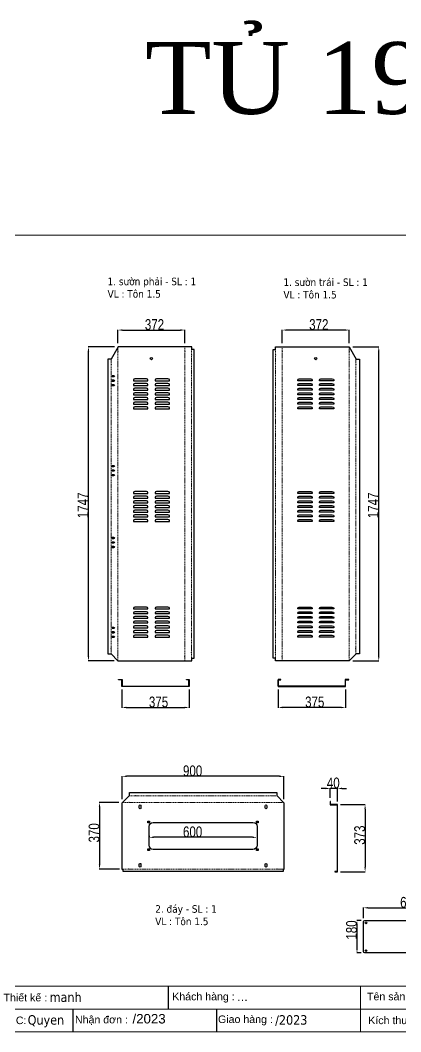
# Model space of a CAD drawing. Header units: inches. Extents: x 21 to 136330, y 8 to 58290.
# Drawn here: x 33193 to 35310, y 17762 to 23390 of the extents above; entities that cross this region are included whole.
import ezdxf
from ezdxf.enums import TextEntityAlignment as Align

# ---------------------------------------------------------------- set-up
doc = ezdxf.new("R2010")
doc.units = ezdxf.units.IN
doc.header["$MEASUREMENT"] = 0
doc.linetypes.add('HIDDEN', pattern=[9.525, 6.35, -3.175])
for name, color, linetype in [('0 KHUNG KT01', 7, 'Continuous'), ('1-EMC-ACESS', 4, 'Continuous'), ('@.0.DM. NÉT CHÍNH', 7, 'Continuous')]:
    doc.layers.add(name, color=color, linetype=linetype)
doc.layers.add('0 TĂNG CỨNG', color=7, linetype='Continuous', lineweight=15)
doc.layers.add('@.0.DM. NÉT ĐỨT', color=8, linetype='HIDDEN', lineweight=9)
doc.layers.add('@.DM. KÍCH THƯỚC', color=8, linetype='Continuous', transparency=0.2)
doc.layers.add('@.DM. KÍCH THƯỚC @ 1', color=8, linetype='Continuous', transparency=0.2)
doc.styles.add('ARIAL', font='arial.ttf')
doc.styles.add('Note Text (ISO)', font='tahoma.ttf')
doc.styles.add('roman', font='roman.shx', dxfattribs={"width": 0.8})
doc.styles.add('Tahoma (Input Text)', font='tahoma.ttf')
doc.dimstyles.new('Kích thước Duy Mạnh', dxfattribs={"dimtxt": 30, "dimasz": 25, "dimexe": 1.25, "dimexo": 20, "dimtad": 1, "dimdec": 1, "dimtxsty": 'roman', "dimcen": 2.5, "dimclrd": 8, "dimclre": 8, "dimclrt": 2, "dimadec": 0, "dimazin": 0, "dimtfac": 1, "dimtdec": 1, "dimtix": 1, "dimtmove": 0, "dimatfit": 3, "dimfxl": 1, "dimtfillclr": 1, "dimarcsym": 0})

# ---------------------------------------------------------------- blocks, each defined once
blk = doc.blocks.new('*D1069')
at = {"layer": '@.DM. KÍCH THƯỚC', "color": 8, "lineweight": -2, "transparency": 16777216}
for p, q in [((33760.2, 19055.7), (33760.2, 19184.8)), ((34660.2, 19055.7), (34660.2, 19184.8))]:
    blk.add_line(p, q, dxfattribs=at)
at = {"layer": '@.DM. KÍCH THƯỚC', "lineweight": -2, "transparency": 16777216}
blk.add_line((34635.2, 19183.6), (33785.2, 19183.6), dxfattribs=at)
at = {"layer": '@.DM. KÍCH THƯỚC', "transparency": 16777216}
for points in [[(33785.2, 19187.7), (33785.2, 19179.4), (33760.2, 19183.6)], [(34635.2, 19187.7), (34635.2, 19179.4), (34660.2, 19183.6)]]:
    blk.add_solid(points, dxfattribs=at)
at = {"layer": 'Defpoints', "color": 0, "transparency": 16777216}
for p in [(33760.2, 19183.6), (33760.2, 19035.7), (34660.2, 19035.7)]:
    blk.add_point(p, dxfattribs=at)
at = {"layer": '@.DM. KÍCH THƯỚC', "color": 2, "transparency": 16777216, "insert": (34098.5, 19244.2), "char_height": 60, "attachment_point": 1, "style": 'roman'}
blk.add_mtext('900', dxfattribs=at)
blk = doc.blocks.new('*D1070')
at = {"layer": '@.DM. KÍCH THƯỚC', "color": 8, "lineweight": -2, "transparency": 16777216}
for p, q in [((35103, 18395), (35103, 18453.3)), ((35733, 18395), (35733, 18453.3))]:
    blk.add_line(p, q, dxfattribs=at)
at = {"layer": '@.DM. KÍCH THƯỚC', "lineweight": -2, "transparency": 16777216}
blk.add_line((35128, 18452.1), (35708, 18452.1), dxfattribs=at)
at = {"layer": '@.DM. KÍCH THƯỚC', "transparency": 16777216}
for points in [[(35128, 18456.2), (35128, 18447.9), (35103, 18452.1)], [(35708, 18456.2), (35708, 18447.9), (35733, 18452.1)]]:
    blk.add_solid(points, dxfattribs=at)
at = {"layer": 'Defpoints', "color": 0, "transparency": 16777216}
for p in [(35733, 18452.1), (35103, 18375), (35733, 18375)]:
    blk.add_point(p, dxfattribs=at)
at = {"layer": '@.DM. KÍCH THƯỚC', "color": 2, "transparency": 16777216, "insert": (35306.3, 18512.7), "char_height": 60, "attachment_point": 1, "style": 'roman'}
blk.add_mtext('630', dxfattribs=at)
blk = doc.blocks.new('*D1071')
at = {"layer": '@.DM. KÍCH THƯỚC', "color": 8, "lineweight": -2, "transparency": 16777216}
for p, q in [((35089, 18381), (35065, 18381)), ((35089, 18201), (35065, 18201))]:
    blk.add_line(p, q, dxfattribs=at)
at = {"layer": '@.DM. KÍCH THƯỚC', "lineweight": -2, "transparency": 16777216}
blk.add_line((35066.3, 18356), (35066.3, 18226), dxfattribs=at)
at = {"layer": '@.DM. KÍCH THƯỚC', "transparency": 16777216}
for points in [[(35062.1, 18356), (35070.4, 18356), (35066.3, 18381)], [(35062.1, 18226), (35070.4, 18226), (35066.3, 18201)]]:
    blk.add_solid(points, dxfattribs=at)
at = {"layer": 'Defpoints', "color": 0, "transparency": 16777216}
for p in [(35109, 18381), (35066.3, 18201), (35109, 18201)]:
    blk.add_point(p, dxfattribs=at)
at = {"layer": '@.DM. KÍCH THƯỚC', "color": 2, "transparency": 16777216, "insert": (35005.6, 18275), "char_height": 60, "attachment_point": 1, "rotation": 90, "style": 'roman'}
blk.add_mtext('180', dxfattribs=at)
blk = doc.blocks.new('*D1072')
at = {"layer": '@.DM. KÍCH THƯỚC', "color": 8, "lineweight": -2, "transparency": 16777216}
for p, q in [((33910.2, 18852.5), (33910.2, 18845.4)), ((34510.2, 18852.5), (34510.2, 18845.4))]:
    blk.add_line(p, q, dxfattribs=at)
at = {"layer": '@.DM. KÍCH THƯỚC', "lineweight": -2, "transparency": 16777216}
blk.add_line((34485.2, 18844.2), (33935.2, 18844.2), dxfattribs=at)
at = {"layer": '@.DM. KÍCH THƯỚC', "transparency": 16777216}
for points in [[(33935.2, 18848.3), (33935.2, 18840), (33910.2, 18844.2)], [(34485.2, 18848.3), (34485.2, 18840), (34510.2, 18844.2)]]:
    blk.add_solid(points, dxfattribs=at)
at = {"layer": 'Defpoints', "color": 0, "transparency": 16777216}
for p in [(33910.2, 18844.2), (33910.2, 18832.5), (34510.2, 18832.5)]:
    blk.add_point(p, dxfattribs=at)
at = {"layer": '@.DM. KÍCH THƯỚC', "color": 2, "transparency": 16777216, "insert": (34098.5, 18904.8), "char_height": 60, "attachment_point": 1, "style": 'roman'}
blk.add_mtext('600', dxfattribs=at)
blk = doc.blocks.new('*D1074')
at = {"layer": '@.DM. KÍCH THƯỚC', "color": 8, "lineweight": -2, "transparency": 16777216}
for p, q in [((33736.9, 21593), (33736.9, 21667.6)), ((34109.3, 21593.1), (34109.3, 21667.6))]:
    blk.add_line(p, q, dxfattribs=at)
at = {"layer": '@.DM. KÍCH THƯỚC', "lineweight": -2, "transparency": 16777216}
blk.add_line((33761.9, 21666.3), (34084.3, 21666.3), dxfattribs=at)
at = {"layer": '@.DM. KÍCH THƯỚC', "transparency": 16777216}
for points in [[(33761.9, 21670.5), (33761.9, 21662.2), (33736.9, 21666.3)], [(34084.3, 21670.5), (34084.3, 21662.2), (34109.3, 21666.3)]]:
    blk.add_solid(points, dxfattribs=at)
at = {"layer": 'Defpoints', "color": 0, "transparency": 16777216}
for p in [(34109.3, 21666.3), (33736.9, 21573), (34109.3, 21573.1)]:
    blk.add_point(p, dxfattribs=at)
at = {"layer": '@.DM. KÍCH THƯỚC', "color": 2, "transparency": 16777216, "insert": (33886.4, 21727), "char_height": 60, "attachment_point": 1, "style": 'roman'}
blk.add_mtext('372', dxfattribs=at)
blk = doc.blocks.new('*D1075')
at = {"layer": '@.DM. KÍCH THƯỚC', "color": 8, "lineweight": -2, "transparency": 16777216}
for p, q in [((33716.9, 21573.1), (33571.6, 21573.1)), ((33716.3, 19826.1), (33571.6, 19826.1))]:
    blk.add_line(p, q, dxfattribs=at)
at = {"layer": '@.DM. KÍCH THƯỚC', "lineweight": -2, "transparency": 16777216}
blk.add_line((33572.8, 19851.1), (33572.8, 21548.1), dxfattribs=at)
at = {"layer": '@.DM. KÍCH THƯỚC', "transparency": 16777216}
for points in [[(33568.7, 21548.1), (33577, 21548.1), (33572.8, 21573.1)], [(33568.7, 19851.1), (33577, 19851.1), (33572.8, 19826.1)]]:
    blk.add_solid(points, dxfattribs=at)
at = {"layer": 'Defpoints', "color": 0, "transparency": 16777216}
for p in [(33572.8, 21573.1), (33736.9, 21573.1), (33736.3, 19826.1)]:
    blk.add_point(p, dxfattribs=at)
at = {"layer": '@.DM. KÍCH THƯỚC', "color": 2, "transparency": 16777216, "insert": (33512.2, 20619.6), "char_height": 60, "attachment_point": 1, "rotation": 90, "style": 'roman'}
blk.add_mtext('1747', dxfattribs=at)
blk = doc.blocks.new('*D1078')
at = {"layer": '@.DM. KÍCH THƯỚC', "color": 8, "lineweight": -2, "transparency": 16777216}
for p, q in [((33741.1, 19037.4), (33633.1, 19037.4)), ((33745.2, 18667), (33633.1, 18667))]:
    blk.add_line(p, q, dxfattribs=at)
at = {"layer": '@.DM. KÍCH THƯỚC', "lineweight": -2, "transparency": 16777216}
blk.add_line((33634.3, 19012.4), (33634.3, 18692), dxfattribs=at)
at = {"layer": '@.DM. KÍCH THƯỚC', "transparency": 16777216}
for points in [[(33630.2, 19012.4), (33638.5, 19012.4), (33634.3, 19037.4)], [(33630.2, 18692), (33638.5, 18692), (33634.3, 18667)]]:
    blk.add_solid(points, dxfattribs=at)
at = {"layer": 'Defpoints', "color": 0, "transparency": 16777216}
for p in [(33761.1, 19037.4), (33634.3, 18667), (33765.2, 18667)]:
    blk.add_point(p, dxfattribs=at)
at = {"layer": '@.DM. KÍCH THƯỚC', "color": 2, "transparency": 16777216, "insert": (33573.7, 18815.5), "char_height": 60, "attachment_point": 1, "rotation": 90, "style": 'roman'}
blk.add_mtext('370', dxfattribs=at)
blk = doc.blocks.new('*D1079')
at = {"layer": '@.DM. KÍCH THƯỚC', "color": 8, "lineweight": -2, "transparency": 16777216}
for p, q in [((34974.6, 19025.9), (35112.6, 19025.9)), ((34974.6, 18652.9), (35112.6, 18652.9))]:
    blk.add_line(p, q, dxfattribs=at)
at = {"layer": '@.DM. KÍCH THƯỚC', "lineweight": -2, "transparency": 16777216}
blk.add_line((35111.4, 19000.9), (35111.4, 18677.9), dxfattribs=at)
at = {"layer": '@.DM. KÍCH THƯỚC', "transparency": 16777216}
for points in [[(35107.2, 19000.9), (35115.5, 19000.9), (35111.4, 19025.9)], [(35107.2, 18677.9), (35115.5, 18677.9), (35111.4, 18652.9)]]:
    blk.add_solid(points, dxfattribs=at)
at = {"layer": 'Defpoints', "color": 0, "transparency": 16777216}
for p in [(34954.6, 19025.9), (34954.6, 18652.9), (35111.4, 18652.9)]:
    blk.add_point(p, dxfattribs=at)
at = {"layer": '@.DM. KÍCH THƯỚC', "color": 2, "transparency": 16777216, "insert": (35050.8, 18802.7), "char_height": 60, "attachment_point": 1, "rotation": 90, "style": 'roman'}
blk.add_mtext('373', dxfattribs=at)
blk = doc.blocks.new('*D1080')
at = {"layer": '@.DM. KÍCH THƯỚC', "color": 8, "lineweight": -2, "transparency": 16777216}
for p, q in [((33758.1, 19665.7), (33758.1, 19565.4)), ((34133.1, 19665.7), (34133.1, 19565.4))]:
    blk.add_line(p, q, dxfattribs=at)
at = {"layer": '@.DM. KÍCH THƯỚC', "lineweight": -2, "transparency": 16777216}
blk.add_line((33783.1, 19566.6), (34108.1, 19566.6), dxfattribs=at)
at = {"layer": '@.DM. KÍCH THƯỚC', "transparency": 16777216}
for points in [[(33783.1, 19570.8), (33783.1, 19562.5), (33758.1, 19566.6)], [(34108.1, 19570.8), (34108.1, 19562.5), (34133.1, 19566.6)]]:
    blk.add_solid(points, dxfattribs=at)
at = {"layer": 'Defpoints', "color": 0, "transparency": 16777216}
for p in [(33758.1, 19685.7), (34133.1, 19685.7), (34133.1, 19566.6)]:
    blk.add_point(p, dxfattribs=at)
at = {"layer": '@.DM. KÍCH THƯỚC', "color": 2, "transparency": 16777216, "insert": (33908.9, 19627.3), "char_height": 60, "attachment_point": 1, "style": 'roman'}
blk.add_mtext('375', dxfattribs=at)
blk = doc.blocks.new('*D1082')
at = {"layer": '@.DM. KÍCH THƯỚC', "lineweight": -2, "transparency": 16777216}
for p, q in [((34892.6, 19116.2), (34867.6, 19116.2)), ((34957.6, 19116.2), (34917.6, 19116.2)), ((34982.6, 19116.2), (35007.6, 19116.2))]:
    blk.add_line(p, q, dxfattribs=at)
at = {"layer": '@.DM. KÍCH THƯỚC', "color": 8, "lineweight": -2, "transparency": 16777216}
for p, q in [((34917.6, 19064.4), (34917.6, 19117.4)), ((34957.6, 19042.9), (34957.6, 19117.4))]:
    blk.add_line(p, q, dxfattribs=at)
at = {"layer": '@.DM. KÍCH THƯỚC', "transparency": 16777216}
for points in [[(34892.6, 19120.3), (34892.6, 19112), (34917.6, 19116.2)], [(34982.6, 19120.3), (34982.6, 19112), (34957.6, 19116.2)]]:
    blk.add_solid(points, dxfattribs=at)
at = {"layer": 'Defpoints', "color": 0, "transparency": 16777216}
for p in [(34917.6, 19116.2), (34917.6, 19044.4), (34957.6, 19022.9)]:
    blk.add_point(p, dxfattribs=at)
at = {"layer": '@.DM. KÍCH THƯỚC', "color": 2, "transparency": 16777216, "insert": (34898.7, 19176.8), "char_height": 60, "attachment_point": 1, "style": 'roman'}
blk.add_mtext('40', dxfattribs=at)
blk = doc.blocks.new('KHUNG KT1')
at = {"color": 7}
for p, q in [((7128, -4752), (0, -4752)), ((2294.1, -4752), (2294.1, -5040)), ((4848, -4896), (0, -4896))]:
    blk.add_line(p, q, dxfattribs=at)
blk.add_lwpolyline([(0, 0), (7128, 0), (7128, -5040), (0, -5040)], close=True, dxfattribs=at)
at = {"layer": '0 KHUNG KT01'}
for p, q in [((1077.9, -4752), (1077.9, -4896)), ((476.3, -4896), (476.3, -5040)), ((1385.1, -4896), (1385.1, -5040))]:
    blk.add_line(p, q, dxfattribs=at)
at = {"color": 2, "char_height": 48, "width": 2202.321, "attachment_point": 4, "style": 'ARIAL'}
for s, insert in [('  Thiết kế :', (0, -4824)), ('  Khách hàng :', (1066.9, -4824)), ('  Tên sản phẩm :', (2299.1, -4824)), ('CNC:', (18.2, -4968)), ('  Nhận đơn :', (451.9, -4968)), ('  Giao hàng :', (1356.7, -4968)), ('  Kích thước :', (2307, -4968))]:
    blk.add_mtext(s, dxfattribs=dict(at, insert=insert))
at = {"color": 1, "style": 'Tahoma (Input Text)', "flags": 8}
for tag, p in [('#01', (328.9, -4851.1)), ('#03', (1514.7, -4846.3)), ('#05', (2819, -4851.1)), ('#07', (4424, -4851.1)), ('#09', (5172.9, -4851.1)), ('#02', (189.8, -4995.1)), ('#04', (1755.3, -4995.1)), ('#06', (2727.8, -4995.1)), ('#08', (4382.7, -4995.1)), ('#10', (5172.9, -4995.1))]:
    blk.add_attdef(tag, p, '', height=60, dxfattribs=at)
blk.add_attdef('#11', text='', height=60, dxfattribs=at).set_placement((6996, -4961.6), align=Align.CENTER)
at = {"layer": '0 TĂNG CỨNG', "color": 1, "style": 'ARIAL'}
blk.add_attdef('#12', (852.8, -4987.6), '', height=60, dxfattribs=at)
blk = doc.blocks.new('*D1129')
at = {"layer": '@.DM. KÍCH THƯỚC', "color": 8, "lineweight": -2, "transparency": 16777216}
for p, q in [((34650.9, 21593.1), (34650.9, 21667.6)), ((35023.2, 21593), (35023.2, 21667.6))]:
    blk.add_line(p, q, dxfattribs=at)
at = {"layer": '@.DM. KÍCH THƯỚC', "lineweight": -2, "transparency": 16777216}
blk.add_line((34998.2, 21666.3), (34675.9, 21666.3), dxfattribs=at)
at = {"layer": '@.DM. KÍCH THƯỚC', "transparency": 16777216}
for points in [[(34675.9, 21670.5), (34675.9, 21662.2), (34650.9, 21666.3)], [(34998.2, 21670.5), (34998.2, 21662.2), (35023.2, 21666.3)]]:
    blk.add_solid(points, dxfattribs=at)
at = {"layer": 'Defpoints', "color": 0, "transparency": 16777216}
for p in [(34650.9, 21666.3), (34650.9, 21573.1), (35023.2, 21573)]:
    blk.add_point(p, dxfattribs=at)
at = {"layer": '@.DM. KÍCH THƯỚC', "color": 2, "transparency": 16777216, "insert": (34800.3, 21727), "char_height": 60, "attachment_point": 1, "style": 'roman'}
blk.add_mtext('372', dxfattribs=at)
blk = doc.blocks.new('*D1130')
at = {"layer": '@.DM. KÍCH THƯỚC', "color": 8, "lineweight": -2, "transparency": 16777216}
for p, q in [((35043.2, 21573.1), (35188.6, 21573.1)), ((35043.8, 19826.1), (35188.6, 19826.1))]:
    blk.add_line(p, q, dxfattribs=at)
at = {"layer": '@.DM. KÍCH THƯỚC', "lineweight": -2, "transparency": 16777216}
blk.add_line((35187.3, 19851.1), (35187.3, 21548.1), dxfattribs=at)
at = {"layer": '@.DM. KÍCH THƯỚC', "transparency": 16777216}
for points in [[(35183.1, 21548.1), (35191.5, 21548.1), (35187.3, 21573.1)], [(35183.1, 19851.1), (35191.5, 19851.1), (35187.3, 19826.1)]]:
    blk.add_solid(points, dxfattribs=at)
at = {"layer": 'Defpoints', "color": 0, "transparency": 16777216}
for p in [(35023.2, 21573.1), (35187.3, 21573.1), (35023.8, 19826.1)]:
    blk.add_point(p, dxfattribs=at)
at = {"layer": '@.DM. KÍCH THƯỚC', "color": 2, "transparency": 16777216, "insert": (35126.7, 20619.6), "char_height": 60, "attachment_point": 1, "rotation": 90, "style": 'roman'}
blk.add_mtext('1747', dxfattribs=at)
blk = doc.blocks.new('*D1131')
at = {"layer": '@.DM. KÍCH THƯỚC', "color": 8, "lineweight": -2, "transparency": 16777216}
for p, q in [((34627.1, 19665.7), (34627.1, 19565.4)), ((35002.1, 19665.7), (35002.1, 19565.4))]:
    blk.add_line(p, q, dxfattribs=at)
at = {"layer": '@.DM. KÍCH THƯỚC', "lineweight": -2, "transparency": 16777216}
blk.add_line((34977.1, 19566.6), (34652.1, 19566.6), dxfattribs=at)
at = {"layer": '@.DM. KÍCH THƯỚC', "transparency": 16777216}
for points in [[(34652.1, 19570.8), (34652.1, 19562.5), (34627.1, 19566.6)], [(34977.1, 19570.8), (34977.1, 19562.5), (35002.1, 19566.6)]]:
    blk.add_solid(points, dxfattribs=at)
at = {"layer": 'Defpoints', "color": 0, "transparency": 16777216}
for p in [(34627.1, 19685.7), (35002.1, 19685.7), (34627.1, 19566.6)]:
    blk.add_point(p, dxfattribs=at)
at = {"layer": '@.DM. KÍCH THƯỚC', "color": 2, "transparency": 16777216, "insert": (34777.8, 19627.3), "char_height": 60, "attachment_point": 1, "style": 'roman'}
blk.add_mtext('375', dxfattribs=at)

msp = doc.modelspace()

# ---------------------------------------------------------------- linework, layer by layer
at = {"layer": '@.0.DM. NÉT CHÍNH'}
for p, q in [((34146.7133, 21559.0594), (34147.9378, 21559.0594)), ((34613.4353, 21559.0594), (34612.2108, 21559.0594)), ((34146.7133, 19840.0594), (34147.9378, 19840.0594)), ((34613.4353, 19840.0594), (34612.2108, 19840.0594)), ((33765.1919, 18665.7106), (33765.1919, 18666.9422)), ((34655.1919, 18665.7106), (34655.1919, 18666.9422))]:
    msp.add_line(p, q, dxfattribs=at)
at = {"layer": '@.0.DM. NÉT CHÍNH', "color": 1}
for p, q in [((33736.8998, 21547.41), (33736.8998, 21545.91)), ((34109.2928, 21548.5662), (34109.2928, 21547.0662)), ((34146.6857, 21529.0295), (34146.6857, 21527.5295)), ((34613.4629, 21529.0295), (34613.4629, 21527.5295)), ((34650.8558, 21548.5662), (34650.8558, 21547.0662)), ((35023.2488, 21547.41), (35023.2488, 21545.91)), ((33699.5069, 21475.8221), (33699.5069, 21474.3221)), ((35060.6417, 21475.8221), (35060.6417, 21474.3221)), ((33699.5069, 19893.1494), (33699.5069, 19894.6494)), ((34146.6857, 19870.0894), (34146.6857, 19871.5894)), ((34613.4629, 19870.0894), (34613.4629, 19871.5894)), ((35060.6417, 19893.1494), (35060.6417, 19894.6494)), ((33736.8998, 19851.7088), (33736.8998, 19853.2088)), ((34109.2928, 19850.5527), (34109.2928, 19852.0527)), ((34650.8558, 19850.5527), (34650.8558, 19852.0527)), ((35023.2488, 19851.7088), (35023.2488, 19853.2088)), ((33798.6184, 19037.3706), (33797.1184, 19037.3706)), ((33836.3492, 19074.7635), (33834.8492, 19074.7635)), ((34584.9863, 19074.7635), (34583.4863, 19074.7635)), ((34622.8983, 19037.3706), (34621.3983, 19037.3706)), ((33797.7101, 18666.9777), (33796.2101, 18666.9777)), ((34621.5643, 18666.9777), (34620.0643, 18666.9777))]:
    msp.add_line(p, q, dxfattribs=at)
at = {"layer": '@.0.DM. NÉT CHÍNH'}
for points in [[(33736.7034, 19826.0594), (34147.9892, 19826.0594), (34147.9892, 19840.0594), (34160.3821, 19840.0594), (34160.3821, 21559.0594), (34147.9892, 21559.0594), (34147.9892, 21573.0594), (33737.3462, 21573.0594), (33698.2034, 21504.5594), (33680.8105, 21504.5594), (33680.8105, 19864.5594), (33698.2034, 19864.5594)], [(35023.4452, 19826.0594), (34612.1594, 19826.0594), (34612.1594, 19840.0594), (34599.7665, 19840.0594), (34599.7665, 21559.0594), (34612.1594, 21559.0594), (34612.1594, 21573.0594), (35022.8024, 21573.0594), (35061.9452, 21504.5594), (35079.3381, 21504.5594), (35079.3381, 19864.5594), (35061.9452, 19864.5594)], [(33739.5892, 19722.7418), (33759.5892, 19722.7418), (33759.5892, 19684.2418), (34131.5892, 19684.2418), (34131.5892, 19721.2418), (34118.0892, 19721.2418), (34118.0892, 19722.7418), (34133.0892, 19722.7418), (34133.0892, 19682.7418), (33758.0892, 19682.7418), (33758.0892, 19721.2418), (33739.5892, 19721.2418)], [(35020.5594, 19722.7418), (35000.5594, 19722.7418), (35000.5594, 19684.2418), (34628.5594, 19684.2418), (34628.5594, 19721.2418), (34642.0594, 19721.2418), (34642.0594, 19722.7418), (34627.0594, 19722.7418), (34627.0594, 19682.7418), (35002.0594, 19682.7418), (35002.0594, 19721.2418), (35020.5594, 19721.2418)], [(34620.1919, 19076.0671), (34660.1919, 19036.0671), (34660.1919, 18665.6742), (34655.1919, 18665.6742), (34655.1919, 18653.2812), (33765.1919, 18653.2812), (33765.1919, 18665.6742), (33760.1919, 18665.6742), (33760.1919, 19036.0671), (33800.1919, 19076.0671), (33800.1919, 19093.46), (34620.1919, 19093.46)], [(34957.5999, 19025.8846), (34919.0999, 19025.8846), (34919.0999, 19044.3846), (34917.5999, 19044.3846), (34917.5999, 19024.3846), (34956.0999, 19024.3846), (34956.0999, 18654.3846), (34942.5999, 18654.3846), (34942.5999, 18652.8846), (34957.5999, 18652.8846)]]:
    msp.add_lwpolyline(points, close=True, dxfattribs=at)
at = {"layer": '@.0.DM. NÉT CHÍNH', "color": 2}
for points in [[(33712.7034, 21405.5594), (33706.7034, 21405.5594, -1), (33706.7034, 21413.5594), (33712.7034, 21413.5594, -1)], [(33706.7034, 21388.5594), (33712.7034, 21388.5594, -1), (33712.7034, 21380.5594), (33706.7034, 21380.5594, -1)], [(33895.0981, 21395.5594), (33831.0981, 21395.5594, 0.414213562), (33823.0981, 21387.5594), (33823.0981, 21384.5594), (33903.0981, 21384.5594), (33903.0981, 21387.5594, 0.414213562)], [(34015.0981, 21395.5594), (33951.0981, 21395.5594, 0.414213562), (33943.0981, 21387.5594), (33943.0981, 21384.5594), (34023.0981, 21384.5594), (34023.0981, 21387.5594, 0.414213562)], [(34745.0505, 21395.5594), (34809.0505, 21395.5594, -0.414213562), (34817.0505, 21387.5594), (34817.0505, 21384.5594), (34737.0505, 21384.5594), (34737.0505, 21387.5594, -0.414213562)], [(34865.0505, 21395.5594), (34929.0505, 21395.5594, -0.414213562), (34937.0505, 21387.5594), (34937.0505, 21384.5594), (34857.0505, 21384.5594), (34857.0505, 21387.5594, -0.414213562)], [(33706.7034, 21363.5594), (33712.7034, 21363.5594, -1), (33712.7034, 21355.5594), (33706.7034, 21355.5594, -1)], [(33895.0981, 21369.5594), (33831.0981, 21369.5594, 0.414213562), (33823.0981, 21361.5594), (33823.0981, 21358.5594), (33903.0981, 21358.5594), (33903.0981, 21361.5594, 0.414213562)], [(33895.0981, 21343.5594), (33831.0981, 21343.5594, 0.414213562), (33823.0981, 21335.5594), (33823.0981, 21332.5594), (33903.0981, 21332.5594), (33903.0981, 21335.5594, 0.414213562)], [(34015.0981, 21369.5594), (33951.0981, 21369.5594, 0.414213562), (33943.0981, 21361.5594), (33943.0981, 21358.5594), (34023.0981, 21358.5594), (34023.0981, 21361.5594, 0.414213562)], [(34015.0981, 21343.5594), (33951.0981, 21343.5594, 0.414213562), (33943.0981, 21335.5594), (33943.0981, 21332.5594), (34023.0981, 21332.5594), (34023.0981, 21335.5594, 0.414213562)], [(34745.0505, 21369.5594), (34809.0505, 21369.5594, -0.414213562), (34817.0505, 21361.5594), (34817.0505, 21358.5594), (34737.0505, 21358.5594), (34737.0505, 21361.5594, -0.414213562)], [(34745.0505, 21343.5594), (34809.0505, 21343.5594, -0.414213562), (34817.0505, 21335.5594), (34817.0505, 21332.5594), (34737.0505, 21332.5594), (34737.0505, 21335.5594, -0.414213562)], [(34865.0505, 21369.5594), (34929.0505, 21369.5594, -0.414213562), (34937.0505, 21361.5594), (34937.0505, 21358.5594), (34857.0505, 21358.5594), (34857.0505, 21361.5594, -0.414213562)], [(34865.0505, 21343.5594), (34929.0505, 21343.5594, -0.414213562), (34937.0505, 21335.5594), (34937.0505, 21332.5594), (34857.0505, 21332.5594), (34857.0505, 21335.5594, -0.414213562)], [(33895.0981, 21317.5594), (33831.0981, 21317.5594, 0.414213562), (33823.0981, 21309.5594), (33823.0981, 21306.5594), (33903.0981, 21306.5594), (33903.0981, 21309.5594, 0.414213562)], [(33895.0981, 21291.5594), (33831.0981, 21291.5594, 0.414213562), (33823.0981, 21283.5594), (33823.0981, 21280.5594), (33903.0981, 21280.5594), (33903.0981, 21283.5594, 0.414213562)], [(34015.0981, 21317.5594), (33951.0981, 21317.5594, 0.414213562), (33943.0981, 21309.5594), (33943.0981, 21306.5594), (34023.0981, 21306.5594), (34023.0981, 21309.5594, 0.414213562)], [(34015.0981, 21291.5594), (33951.0981, 21291.5594, 0.414213562), (33943.0981, 21283.5594), (33943.0981, 21280.5594), (34023.0981, 21280.5594), (34023.0981, 21283.5594, 0.414213562)], [(34745.0505, 21317.5594), (34809.0505, 21317.5594, -0.414213562), (34817.0505, 21309.5594), (34817.0505, 21306.5594), (34737.0505, 21306.5594), (34737.0505, 21309.5594, -0.414213562)], [(34745.0505, 21291.5594), (34809.0505, 21291.5594, -0.414213562), (34817.0505, 21283.5594), (34817.0505, 21280.5594), (34737.0505, 21280.5594), (34737.0505, 21283.5594, -0.414213562)], [(34865.0505, 21317.5594), (34929.0505, 21317.5594, -0.414213562), (34937.0505, 21309.5594), (34937.0505, 21306.5594), (34857.0505, 21306.5594), (34857.0505, 21309.5594, -0.414213562)], [(34865.0505, 21291.5594), (34929.0505, 21291.5594, -0.414213562), (34937.0505, 21283.5594), (34937.0505, 21280.5594), (34857.0505, 21280.5594), (34857.0505, 21283.5594, -0.414213562)], [(33895.0981, 21265.5594), (33831.0981, 21265.5594, 0.414213562), (33823.0981, 21257.5594), (33823.0981, 21254.5594), (33903.0981, 21254.5594), (33903.0981, 21257.5594, 0.414213562)], [(33895.0981, 21239.5594), (33831.0981, 21239.5594, 0.414213562), (33823.0981, 21231.5594), (33823.0981, 21228.5594), (33903.0981, 21228.5594), (33903.0981, 21231.5594, 0.414213562)], [(34015.0981, 21265.5594), (33951.0981, 21265.5594, 0.414213562), (33943.0981, 21257.5594), (33943.0981, 21254.5594), (34023.0981, 21254.5594), (34023.0981, 21257.5594, 0.414213562)], [(34015.0981, 21239.5594), (33951.0981, 21239.5594, 0.414213562), (33943.0981, 21231.5594), (33943.0981, 21228.5594), (34023.0981, 21228.5594), (34023.0981, 21231.5594, 0.414213562)], [(34745.0505, 21265.5594), (34809.0505, 21265.5594, -0.414213562), (34817.0505, 21257.5594), (34817.0505, 21254.5594), (34737.0505, 21254.5594), (34737.0505, 21257.5594, -0.414213562)], [(34745.0505, 21239.5594), (34809.0505, 21239.5594, -0.414213562), (34817.0505, 21231.5594), (34817.0505, 21228.5594), (34737.0505, 21228.5594), (34737.0505, 21231.5594, -0.414213562)], [(34865.0505, 21265.5594), (34929.0505, 21265.5594, -0.414213562), (34937.0505, 21257.5594), (34937.0505, 21254.5594), (34857.0505, 21254.5594), (34857.0505, 21257.5594, -0.414213562)], [(34865.0505, 21239.5594), (34929.0505, 21239.5594, -0.414213562), (34937.0505, 21231.5594), (34937.0505, 21228.5594), (34857.0505, 21228.5594), (34857.0505, 21231.5594, -0.414213562)], [(33712.7034, 20905.5594), (33706.7034, 20905.5594, -1), (33706.7034, 20913.5594), (33712.7034, 20913.5594, -1)], [(33712.7034, 20880.5594), (33706.7034, 20880.5594, -1), (33706.7034, 20888.5594), (33712.7034, 20888.5594, -1)], [(33712.7034, 20855.5594), (33706.7034, 20855.5594, -1), (33706.7034, 20863.5594), (33712.7034, 20863.5594, -1)], [(33895.0981, 20768.1791), (33831.0981, 20768.1791, 0.414213562), (33823.0981, 20760.1791), (33823.0981, 20757.1791), (33903.0981, 20757.1791), (33903.0981, 20760.1791, 0.414213562)], [(34015.0981, 20768.1791), (33951.0981, 20768.1791, 0.414213562), (33943.0981, 20760.1791), (33943.0981, 20757.1791), (34023.0981, 20757.1791), (34023.0981, 20760.1791, 0.414213562)], [(34745.0505, 20768.1791), (34809.0505, 20768.1791, -0.414213562), (34817.0505, 20760.1791), (34817.0505, 20757.1791), (34737.0505, 20757.1791), (34737.0505, 20760.1791, -0.414213562)], [(34865.0505, 20768.1791), (34929.0505, 20768.1791, -0.414213562), (34937.0505, 20760.1791), (34937.0505, 20757.1791), (34857.0505, 20757.1791), (34857.0505, 20760.1791, -0.414213562)], [(33895.0981, 20742.1791), (33831.0981, 20742.1791, 0.414213562), (33823.0981, 20734.1791), (33823.0981, 20731.1791), (33903.0981, 20731.1791), (33903.0981, 20734.1791, 0.414213562)], [(33895.0981, 20716.1791), (33831.0981, 20716.1791, 0.414213562), (33823.0981, 20708.1791), (33823.0981, 20705.1791), (33903.0981, 20705.1791), (33903.0981, 20708.1791, 0.414213562)], [(34015.0981, 20742.1791), (33951.0981, 20742.1791, 0.414213562), (33943.0981, 20734.1791), (33943.0981, 20731.1791), (34023.0981, 20731.1791), (34023.0981, 20734.1791, 0.414213562)], [(34015.0981, 20716.1791), (33951.0981, 20716.1791, 0.414213562), (33943.0981, 20708.1791), (33943.0981, 20705.1791), (34023.0981, 20705.1791), (34023.0981, 20708.1791, 0.414213562)], [(34745.0505, 20742.1791), (34809.0505, 20742.1791, -0.414213562), (34817.0505, 20734.1791), (34817.0505, 20731.1791), (34737.0505, 20731.1791), (34737.0505, 20734.1791, -0.414213562)], [(34745.0505, 20716.1791), (34809.0505, 20716.1791, -0.414213562), (34817.0505, 20708.1791), (34817.0505, 20705.1791), (34737.0505, 20705.1791), (34737.0505, 20708.1791, -0.414213562)], [(34865.0505, 20742.1791), (34929.0505, 20742.1791, -0.414213562), (34937.0505, 20734.1791), (34937.0505, 20731.1791), (34857.0505, 20731.1791), (34857.0505, 20734.1791, -0.414213562)], [(34865.0505, 20716.1791), (34929.0505, 20716.1791, -0.414213562), (34937.0505, 20708.1791), (34937.0505, 20705.1791), (34857.0505, 20705.1791), (34857.0505, 20708.1791, -0.414213562)], [(33895.0981, 20690.1791), (33831.0981, 20690.1791, 0.414213562), (33823.0981, 20682.1791), (33823.0981, 20679.1791), (33903.0981, 20679.1791), (33903.0981, 20682.1791, 0.414213562)], [(33895.0981, 20664.1791), (33831.0981, 20664.1791, 0.414213562), (33823.0981, 20656.1791), (33823.0981, 20653.1791), (33903.0981, 20653.1791), (33903.0981, 20656.1791, 0.414213562)], [(34015.0981, 20690.1791), (33951.0981, 20690.1791, 0.414213562), (33943.0981, 20682.1791), (33943.0981, 20679.1791), (34023.0981, 20679.1791), (34023.0981, 20682.1791, 0.414213562)], [(34015.0981, 20664.1791), (33951.0981, 20664.1791, 0.414213562), (33943.0981, 20656.1791), (33943.0981, 20653.1791), (34023.0981, 20653.1791), (34023.0981, 20656.1791, 0.414213562)], [(34745.0505, 20690.1791), (34809.0505, 20690.1791, -0.414213562), (34817.0505, 20682.1791), (34817.0505, 20679.1791), (34737.0505, 20679.1791), (34737.0505, 20682.1791, -0.414213562)], [(34745.0505, 20664.1791), (34809.0505, 20664.1791, -0.414213562), (34817.0505, 20656.1791), (34817.0505, 20653.1791), (34737.0505, 20653.1791), (34737.0505, 20656.1791, -0.414213562)], [(34865.0505, 20690.1791), (34929.0505, 20690.1791, -0.414213562), (34937.0505, 20682.1791), (34937.0505, 20679.1791), (34857.0505, 20679.1791), (34857.0505, 20682.1791, -0.414213562)], [(34865.0505, 20664.1791), (34929.0505, 20664.1791, -0.414213562), (34937.0505, 20656.1791), (34937.0505, 20653.1791), (34857.0505, 20653.1791), (34857.0505, 20656.1791, -0.414213562)], [(33895.0981, 20638.1791), (33831.0981, 20638.1791, 0.414213562), (33823.0981, 20630.1791), (33823.0981, 20627.1791), (33903.0981, 20627.1791), (33903.0981, 20630.1791, 0.414213562)], [(33895.0981, 20612.1791), (33831.0981, 20612.1791, 0.414213562), (33823.0981, 20604.1791), (33823.0981, 20601.1791), (33903.0981, 20601.1791), (33903.0981, 20604.1791, 0.414213562)], [(34015.0981, 20638.1791), (33951.0981, 20638.1791, 0.414213562), (33943.0981, 20630.1791), (33943.0981, 20627.1791), (34023.0981, 20627.1791), (34023.0981, 20630.1791, 0.414213562)], [(34015.0981, 20612.1791), (33951.0981, 20612.1791, 0.414213562), (33943.0981, 20604.1791), (33943.0981, 20601.1791), (34023.0981, 20601.1791), (34023.0981, 20604.1791, 0.414213562)], [(34745.0505, 20638.1791), (34809.0505, 20638.1791, -0.414213562), (34817.0505, 20630.1791), (34817.0505, 20627.1791), (34737.0505, 20627.1791), (34737.0505, 20630.1791, -0.414213562)], [(34745.0505, 20612.1791), (34809.0505, 20612.1791, -0.414213562), (34817.0505, 20604.1791), (34817.0505, 20601.1791), (34737.0505, 20601.1791), (34737.0505, 20604.1791, -0.414213562)], [(34865.0505, 20638.1791), (34929.0505, 20638.1791, -0.414213562), (34937.0505, 20630.1791), (34937.0505, 20627.1791), (34857.0505, 20627.1791), (34857.0505, 20630.1791, -0.414213562)], [(34865.0505, 20612.1791), (34929.0505, 20612.1791, -0.414213562), (34937.0505, 20604.1791), (34937.0505, 20601.1791), (34857.0505, 20601.1791), (34857.0505, 20604.1791, -0.414213562)], [(33712.7034, 20505.5594), (33706.7034, 20505.5594, -1), (33706.7034, 20513.5594), (33712.7034, 20513.5594, -1)], [(33712.7034, 20480.5594), (33706.7034, 20480.5594, -1), (33706.7034, 20488.5594), (33712.7034, 20488.5594, -1)], [(33712.7034, 20455.5594), (33706.7034, 20455.5594, -1), (33706.7034, 20463.5594), (33712.7034, 20463.5594, -1)], [(33895.0981, 20125.5594), (33831.0981, 20125.5594, 0.414213562), (33823.0981, 20117.5594), (33823.0981, 20114.5594), (33903.0981, 20114.5594), (33903.0981, 20117.5594, 0.414213562)], [(33895.0981, 20099.5594), (33831.0981, 20099.5594, 0.414213562), (33823.0981, 20091.5594), (33823.0981, 20088.5594), (33903.0981, 20088.5594), (33903.0981, 20091.5594, 0.414213562)], [(34015.0981, 20125.5594), (33951.0981, 20125.5594, 0.414213562), (33943.0981, 20117.5594), (33943.0981, 20114.5594), (34023.0981, 20114.5594), (34023.0981, 20117.5594, 0.414213562)], [(34015.0981, 20099.5594), (33951.0981, 20099.5594, 0.414213562), (33943.0981, 20091.5594), (33943.0981, 20088.5594), (34023.0981, 20088.5594), (34023.0981, 20091.5594, 0.414213562)], [(34745.0505, 20125.5594), (34809.0505, 20125.5594, -0.414213562), (34817.0505, 20117.5594), (34817.0505, 20114.5594), (34737.0505, 20114.5594), (34737.0505, 20117.5594, -0.414213562)], [(34745.0505, 20099.5594), (34809.0505, 20099.5594, -0.414213562), (34817.0505, 20091.5594), (34817.0505, 20088.5594), (34737.0505, 20088.5594), (34737.0505, 20091.5594, -0.414213562)], [(34865.0505, 20125.5594), (34929.0505, 20125.5594, -0.414213562), (34937.0505, 20117.5594), (34937.0505, 20114.5594), (34857.0505, 20114.5594), (34857.0505, 20117.5594, -0.414213562)], [(34865.0505, 20099.5594), (34929.0505, 20099.5594, -0.414213562), (34937.0505, 20091.5594), (34937.0505, 20088.5594), (34857.0505, 20088.5594), (34857.0505, 20091.5594, -0.414213562)], [(33895.0981, 20073.5594), (33831.0981, 20073.5594, 0.414213562), (33823.0981, 20065.5594), (33823.0981, 20062.5594), (33903.0981, 20062.5594), (33903.0981, 20065.5594, 0.414213562)], [(33895.0981, 20047.5594), (33831.0981, 20047.5594, 0.414213562), (33823.0981, 20039.5594), (33823.0981, 20036.5594), (33903.0981, 20036.5594), (33903.0981, 20039.5594, 0.414213562)], [(34015.0981, 20073.5594), (33951.0981, 20073.5594, 0.414213562), (33943.0981, 20065.5594), (33943.0981, 20062.5594), (34023.0981, 20062.5594), (34023.0981, 20065.5594, 0.414213562)], [(34015.0981, 20047.5594), (33951.0981, 20047.5594, 0.414213562), (33943.0981, 20039.5594), (33943.0981, 20036.5594), (34023.0981, 20036.5594), (34023.0981, 20039.5594, 0.414213562)], [(34745.0505, 20073.5594), (34809.0505, 20073.5594, -0.414213562), (34817.0505, 20065.5594), (34817.0505, 20062.5594), (34737.0505, 20062.5594), (34737.0505, 20065.5594, -0.414213562)], [(34745.0505, 20047.5594), (34809.0505, 20047.5594, -0.414213562), (34817.0505, 20039.5594), (34817.0505, 20036.5594), (34737.0505, 20036.5594), (34737.0505, 20039.5594, -0.414213562)], [(34865.0505, 20073.5594), (34929.0505, 20073.5594, -0.414213562), (34937.0505, 20065.5594), (34937.0505, 20062.5594), (34857.0505, 20062.5594), (34857.0505, 20065.5594, -0.414213562)], [(34865.0505, 20047.5594), (34929.0505, 20047.5594, -0.414213562), (34937.0505, 20039.5594), (34937.0505, 20036.5594), (34857.0505, 20036.5594), (34857.0505, 20039.5594, -0.414213562)], [(33706.7034, 20013.5594), (33712.7034, 20013.5594, -1), (33712.7034, 20005.5594), (33706.7034, 20005.5594, -1)], [(33706.7034, 19988.5594), (33712.7034, 19988.5594, -1), (33712.7034, 19980.5594), (33706.7034, 19980.5594, -1)], [(33895.0981, 20021.5594), (33831.0981, 20021.5594, 0.414213562), (33823.0981, 20013.5594), (33823.0981, 20010.5594), (33903.0981, 20010.5594), (33903.0981, 20013.5594, 0.414213562)], [(33895.0981, 19995.5594), (33831.0981, 19995.5594, 0.414213562), (33823.0981, 19987.5594), (33823.0981, 19984.5594), (33903.0981, 19984.5594), (33903.0981, 19987.5594, 0.414213562)], [(34015.0981, 20021.5594), (33951.0981, 20021.5594, 0.414213562), (33943.0981, 20013.5594), (33943.0981, 20010.5594), (34023.0981, 20010.5594), (34023.0981, 20013.5594, 0.414213562)], [(34015.0981, 19995.5594), (33951.0981, 19995.5594, 0.414213562), (33943.0981, 19987.5594), (33943.0981, 19984.5594), (34023.0981, 19984.5594), (34023.0981, 19987.5594, 0.414213562)], [(34745.0505, 20021.5594), (34809.0505, 20021.5594, -0.414213562), (34817.0505, 20013.5594), (34817.0505, 20010.5594), (34737.0505, 20010.5594), (34737.0505, 20013.5594, -0.414213562)], [(34745.0505, 19995.5594), (34809.0505, 19995.5594, -0.414213562), (34817.0505, 19987.5594), (34817.0505, 19984.5594), (34737.0505, 19984.5594), (34737.0505, 19987.5594, -0.414213562)], [(34865.0505, 20021.5594), (34929.0505, 20021.5594, -0.414213562), (34937.0505, 20013.5594), (34937.0505, 20010.5594), (34857.0505, 20010.5594), (34857.0505, 20013.5594, -0.414213562)], [(34865.0505, 19995.5594), (34929.0505, 19995.5594, -0.414213562), (34937.0505, 19987.5594), (34937.0505, 19984.5594), (34857.0505, 19984.5594), (34857.0505, 19987.5594, -0.414213562)], [(33706.7034, 19963.5594), (33712.7034, 19963.5594, -1), (33712.7034, 19955.5594), (33706.7034, 19955.5594, -1)], [(33895.0981, 19969.5594), (33831.0981, 19969.5594, 0.414213562), (33823.0981, 19961.5594), (33823.0981, 19958.5594), (33903.0981, 19958.5594), (33903.0981, 19961.5594, 0.414213562)], [(34015.0981, 19969.5594), (33951.0981, 19969.5594, 0.414213562), (33943.0981, 19961.5594), (33943.0981, 19958.5594), (34023.0981, 19958.5594), (34023.0981, 19961.5594, 0.414213562)], [(34745.0505, 19969.5594), (34809.0505, 19969.5594, -0.414213562), (34817.0505, 19961.5594), (34817.0505, 19958.5594), (34737.0505, 19958.5594), (34737.0505, 19961.5594, -0.414213562)], [(34865.0505, 19969.5594), (34929.0505, 19969.5594, -0.414213562), (34937.0505, 19961.5594), (34937.0505, 19958.5594), (34857.0505, 19958.5594), (34857.0505, 19961.5594, -0.414213562)], [(33855.6919, 19007.6742), (33855.6919, 19019.6742, -1), (33864.6919, 19019.6742), (33864.6919, 19007.6742, -1)], [(34564.6919, 19019.6742), (34564.6919, 19007.6742, -1), (34555.6919, 19007.6742), (34555.6919, 19019.6742, -1)], [(34487.1919, 18777.1742), (33933.1919, 18777.1742, -0.414213562), (33910.1919, 18800.1742), (33910.1919, 18904.1742, -0.414213562), (33933.1919, 18927.1742), (34487.1919, 18927.1742, -0.414213562), (34510.1919, 18904.1742), (34510.1919, 18800.1742, -0.414213562)], [(33864.6919, 18694.6742), (33864.6919, 18682.6742, -1), (33855.6919, 18682.6742), (33855.6919, 18694.6742, -1)], [(34555.6919, 18682.6742), (34555.6919, 18694.6742, -1), (34564.6919, 18694.6742), (34564.6919, 18682.6742, -1)]]:
    msp.add_lwpolyline(points, format="xyb", close=True, dxfattribs=at)
for points in [[(33912.6919, 18933.6742), (33912.6919, 18924.6742), (33903.6919, 18924.6742), (33903.6919, 18933.6742)], [(34507.6919, 18924.6742), (34507.6919, 18933.6742), (34516.6919, 18933.6742), (34516.6919, 18924.6742)], [(33912.6919, 18779.6742), (33912.6919, 18770.6742), (33903.6919, 18770.6742), (33903.6919, 18779.6742)], [(34507.6919, 18770.6742), (34507.6919, 18779.6742), (34516.6919, 18779.6742), (34516.6919, 18770.6742)]]:
    msp.add_lwpolyline(points, close=True, dxfattribs=at)
at = {"layer": '@.0.DM. NÉT CHÍNH'}
msp.add_lwpolyline([(35727.0224, 18381.046, -0.414213562), (35733.0224, 18375.046), (35733.0224, 18207.046, -0.414213562), (35727.0224, 18201.046), (35109.0224, 18201.046, -0.414213562), (35103.0224, 18207.046), (35103.0224, 18375.046, -0.414213562), (35109.0224, 18381.046)], format="xyb", close=True, dxfattribs=at)
at = {"layer": '@.0.DM. NÉT CHÍNH', "color": 2}
for centre, radius in [((33923.0963, 21508.0594), 6.5), ((34837.0523, 21508.0594), 6.5), ((35116.0224, 18368.046), 4.5), ((35116.0224, 18214.046), 4.5)]:
    msp.add_circle(centre, radius, dxfattribs=at)
at = {"layer": '@.0.DM. NÉT ĐỨT'}
for p, q in [((33736.8998, 21573.0218), (33736.8998, 19826.0594)), ((34109.2928, 19826.0594), (34109.2928, 21573.0594)), ((34146.6857, 19840.0594), (34146.6857, 21559.0594)), ((34613.4629, 19840.0594), (34613.4629, 21559.0594)), ((34650.8558, 19826.0594), (34650.8558, 21573.0594)), ((35023.2488, 21573.0218), (35023.2488, 19826.0594)), ((33699.5069, 19863.0594), (33699.5069, 21507.1844)), ((35060.6417, 19863.0594), (35060.6417, 21507.1844)), ((34659.3132, 19037.3706), (33761.0706, 19037.3706)), ((33798.6919, 19074.7635), (34621.6919, 19074.7635)), ((33765.1919, 18666.9777), (34655.1919, 18666.9777))]:
    msp.add_line(p, q, dxfattribs=at)

# ---------------------------------------------------------------- block references
at = {"layer": '0 TĂNG CỨNG', "color": 1}
ref = msp.add_blockref('KHUNG KT1', (33067.756, 22194.0287), dxfattribs=dict(at, xscale=0.8792977987369557, yscale=0.8792977987369557, zscale=0.8792977987369557))
ref.add_attrib('#12', '/2023', (33817.6647, 17808.4381), dxfattribs={"color": 1, "height": 52.75787, "style": 'ARIAL'})
ref.add_attrib('#01', 'manh', (33356.982, 17928.5019), dxfattribs={"layer": '0', "color": 1, "height": 52.75787, "style": 'Tahoma (Input Text)'})
ref.add_attrib('#03', '...', (34399.6445, 17932.6668), dxfattribs={"layer": '0', "color": 1, "height": 52.75787, "style": 'Tahoma (Input Text)'})
ref.add_attrib('#04', '/2023', (34611.19, 17801.883), dxfattribs={"layer": '0', "color": 1, "height": 52.75787, "style": 'Tahoma (Input Text)'})
ref.add_attrib('#02', 'Quyen', (33234.6346, 17801.883), dxfattribs={"layer": '0', "color": 1, "height": 52.75787, "style": 'Tahoma (Input Text)'})

# ---------------------------------------------------------------- texts
at = {"layer": '1-EMC-ACESS', "color": 1, "linetype": 'ByBlock', "lineweight": -2, "insert": (36179.0432, 23269.2201), "char_height": 400.0752, "width": 13787.318684, "attachment_point": 2, "style": 'ARIAL'}
msp.add_mtext('{\\fTimes New Roman|b0|i0|c0|p18;\\C2;TỦ 1900x900x400}', dxfattribs=at)
at = {"layer": '@.0.DM. NÉT CHÍNH', "color": 2, "char_height": 41.999999, "width": 551.411705, "attachment_point": 1, "line_spacing_factor": 0.987884, "style": 'Note Text (ISO)'}
for s, insert in [('\\fTahoma|b0|i0;1. sườn phải - SL : 1\\P\\fTahoma|b0|i0;VL : Tôn 1.5', (33679.2314, 21957.7525)), ('\\fTahoma|b0|i0;1. sườn trái - SL : 1\\P\\fTahoma|b0|i0;VL : Tôn 1.5\\P', (34657.2531, 21953.4152)), ('\\fTahoma|b0|i0;2. đáy - SL : 1\\P\\fTahoma|b0|i0;VL : Tôn 1.5\\P', (33944.128, 18466.6211))]:
    msp.add_mtext(s, dxfattribs=dict(at, insert=insert))

# ---------------------------------------------------------------- dimensions: what is measured, and where the dimension line sits
at = {"layer": '@.DM. KÍCH THƯỚC @ 1', "color": 0}
for base, p1, p2, angle, override, picture, middle in [((34109.2928, 21666.3481), (33736.8998, 21573.0218), (34109.2928, 21573.0594), 180, {"dimscale": 1, "dimtxt": 60, "dimdec": 0, "dimclrd": 256, "dimtdec": 0, "dimtix": 1, "dimtofl": 0, "dimtmove": 0, "dimatfit": 1}, '*D1074', (33948.0963, 21666.3481)), ((33572.8327, 21573.0594), (33736.3344, 19826.0594), (33736.9219, 21573.0594), 270, {"dimscale": 1, "dimtxt": 60, "dimdec": 0, "dimclrd": 256, "dimtdec": 0, "dimtix": 1, "dimtofl": 0, "dimtmove": 0, "dimatfit": 1}, '*D1075', (33572.8327, 20699.5594)), ((35187.3159, 21573.0594), (35023.8142, 19826.0594), (35023.2267, 21573.0594), 270, {"dimscale": 1, "dimtxt": 60, "dimdec": 0, "dimclrd": 256, "dimtdec": 0, "dimtix": 1, "dimtofl": 0, "dimtmove": 0, "dimatfit": 1}, '*D1130', (35187.3159, 20699.5594)), ((34627.0594, 19566.6384), (35002.0594, 19685.7418), (34627.0594, 19685.7418), 180, {"dimscale": 1, "dimtxt": 60, "dimdec": 0, "dimclrd": 256, "dimtdec": 0, "dimtix": 1, "dimtofl": 0, "dimtmove": 0, "dimatfit": 1}, '*D1131', (34839.5594, 19566.6384)), ((33760.1919, 19183.5738), (34660.1919, 19035.6742), (33760.1919, 19035.6742), 180, {"dimscale": 1, "dimtxt": 60, "dimdec": 0, "dimclrd": 256, "dimtdec": 0, "dimtix": 1, "dimtofl": 0, "dimtmove": 0, "dimatfit": 1}, '*D1069', (34160.1919, 19183.5738)), ((34917.5999, 19116.1647), (34957.5999, 19022.8846), (34917.5999, 19044.3846), 180, {"dimscale": 1, "dimtxt": 60, "dimdec": 0, "dimclrd": 256, "dimtdec": 0, "dimtix": 1, "dimtofl": 1, "dimtmove": 0, "dimatfit": 1}, '*D1082', (34937.5999, 19116.1647)), ((33634.3302, 18666.9777), (33761.0706, 19037.3706), (33765.1919, 18666.9777), 90, {"dimscale": 1, "dimtxt": 60, "dimdec": 0, "dimclrd": 256, "dimtdec": 0, "dimtix": 1, "dimtofl": 0, "dimtmove": 0, "dimatfit": 1}, '*D1078', (33634.3302, 18877.1742)), ((35111.3833, 18652.8846), (34954.5999, 19025.8846), (34954.5999, 18652.8846), 270, {"dimscale": 1, "dimtxt": 60, "dimdec": 0, "dimclrd": 256, "dimtdec": 0, "dimtix": 1, "dimtofl": 0, "dimtmove": 0, "dimatfit": 1}, '*D1079', (35111.3833, 18864.3846)), ((35066.2512, 18201.046), (35109.0224, 18381.046), (35109.0224, 18201.046), 270, {"dimscale": 1, "dimtxt": 60, "dimdec": 0, "dimclrd": 256, "dimtdec": 0, "dimtix": 1, "dimtofl": 0, "dimtmove": 0, "dimatfit": 1}, '*D1071', (35066.2512, 18332.1743))]:
    dim = msp.add_linear_dim(base=base, p1=p1, p2=p2, angle=angle, dimstyle='Kích thước Duy Mạnh', override=override, dxfattribs=at)
    dim.commit()
    dim.dimension.update_dxf_attribs({"geometry": picture, "text_midpoint": middle, "dimtype": 128})
for base, p1, p2, picture, middle in [((34650.8558, 21666.3481), (35023.2488, 21573.0218), (34650.8558, 21573.0594), '*D1129', (34862.0523, 21666.3481)), ((34133.0892, 19566.6384), (33758.0892, 19685.7418), (34133.0892, 19685.7418), '*D1080', (33970.5892, 19566.6384)), ((33910.1919, 18844.1516), (34510.1919, 18832.5122), (33910.1919, 18832.5122), '*D1072', (34160.1919, 18844.1516)), ((35733.0224, 18452.075), (35103.0224, 18375.046), (35733.0224, 18375.046), '*D1070', (35368.0224, 18452.075))]:
    dim = msp.add_linear_dim(base=base, p1=p1, p2=p2, dimstyle='Kích thước Duy Mạnh', override={"dimscale": 1, "dimtxt": 60, "dimdec": 0, "dimclrd": 256, "dimtdec": 0, "dimtix": 1, "dimtofl": 0, "dimtmove": 0, "dimatfit": 1}, dxfattribs=at)
    dim.commit()
    dim.dimension.update_dxf_attribs({"geometry": picture, "text_midpoint": middle, "dimtype": 128})

doc.saveas('drawing.dxf')
